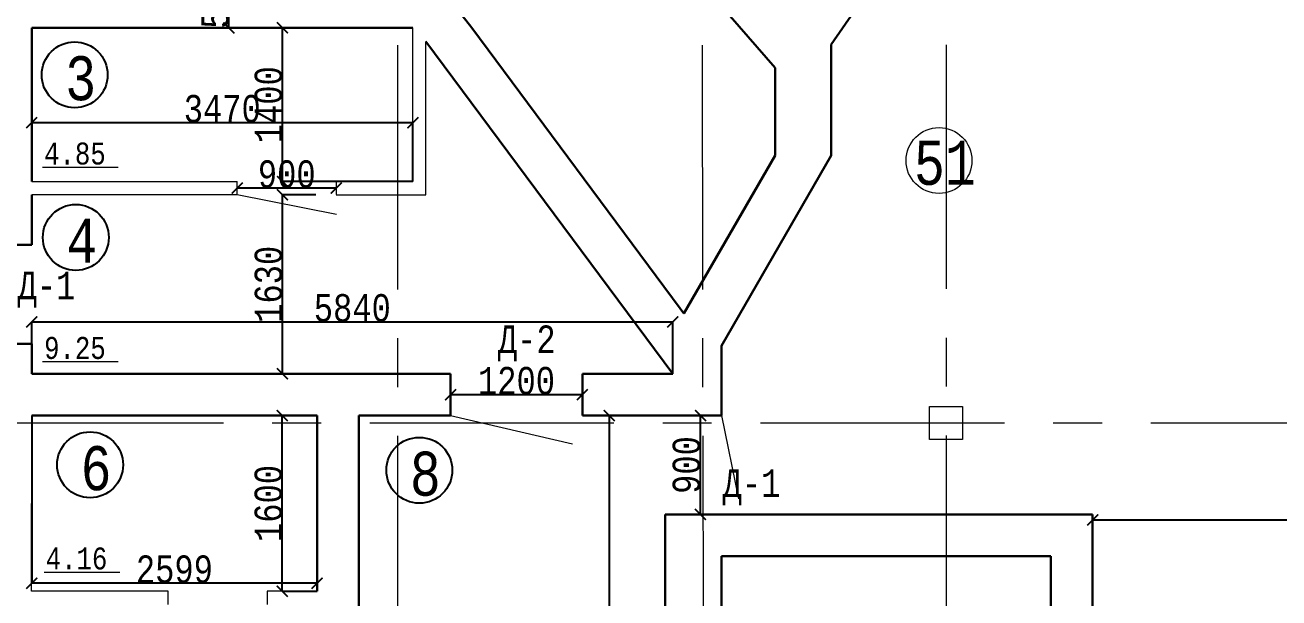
# Model space of a CAD drawing. Header units: millimetres. Extents: x -689206 to 4969298, y -1019800 to 703299.
# Drawn here: x 129839 to 141256, y -719719 to -714504 of the extents above; entities that cross this region are included whole.
import ezdxf

# ---------------------------------------------------------------- set-up
doc = ezdxf.new("R2010")
doc.units = ezdxf.units.MM
doc.linetypes.add('JIS_02_4.0', pattern=[5.5, 4, -1.5])
doc.linetypes.add('осеваяX2', pattern=[101.6, 63.5, -12.7, 12.7, -12.7])
for name, color, linetype, lineweight in [('несущие', 7, 'Continuous', 30), ('РАЗМЕРЫ', 7, 'Continuous', 9), ('сваи', 7, 'JIS_02_4.0', 30), ('стены', 7, 'Continuous', 20)]:
    doc.layers.add(name, color=color, linetype=linetype, lineweight=lineweight)
doc.layers.add('четотам', color=7, linetype='Continuous')
doc.styles.add('Аннотативный', font='isocteur.ttf', dxfattribs={"width": 0.7, "height": 250})
doc.dimstyles.new('Аннотативный', dxfattribs={"dimscale": 0, "dimtxt": 250, "dimasz": 100, "dimexe": 1.25, "dimexo": 0.625, "dimtad": 1, "dimdec": 0, "dimtxsty": 'Аннотативный', "dimblk": 'ARCHTICK', "dimcen": 2.5, "dimadec": 0, "dimazin": 0, "dimtfac": 1, "dimtdec": 0, "dimtmove": 0, "dimatfit": 3, "dimfxl": 1, "dimarcsym": 0})

# ---------------------------------------------------------------- blocks, each defined once
blk = doc.blocks.new('_ArchTick')
at = {"color": 0, "linetype": 'ByBlock', "const_width": 0.15}
blk.add_lwpolyline([(-0.5, -0.5), (0.5, 0.5)], dxfattribs=at)
blk = doc.blocks.new('*D2532')
at = {"layer": 'Defpoints', "color": 0, "lineweight": 5, "transparency": 16777216}
for p in [(132181, -718059), (132499, -718059), (132499, -719659)]:
    blk.add_point(p, dxfattribs=at)
at = {"layer": 'стены', "color": 0, "lineweight": -2, "transparency": 16777216}
for p, q in [((132498, -718059), (132180, -718059)), ((132181, -719659), (132181, -718059)), ((132498, -719659), (132180, -719659))]:
    blk.add_line(p, q, dxfattribs=at)
at = {"layer": 'стены', "color": 0, "lineweight": -2, "transparency": 16777216, "xscale": 100, "yscale": 100, "zscale": 100}
for p, rotation in [((132181, -718059), 90), ((132181, -719659), 270)]:
    blk.add_blockref('_ArchTick', p, dxfattribs=dict(at, rotation=rotation))
at = {"layer": 'стены', "color": 0, "transparency": 16777216, "insert": (132056, -718859), "char_height": 250, "attachment_point": 5, "rotation": 90, "style": 'Аннотативный'}
blk.add_mtext('1600', dxfattribs=at)
blk = doc.blocks.new('*D2533')
at = {"layer": 'Defpoints', "color": 0, "lineweight": 5, "transparency": 16777216}
for p in [(129900, -718059), (132499, -718059), (129900, -719585)]:
    blk.add_point(p, dxfattribs=at)
at = {"layer": 'стены', "color": 0, "lineweight": -2, "transparency": 16777216}
for p, q in [((129900, -718060), (129900, -719586)), ((132499, -718060), (132499, -719586)), ((132499, -719585), (129900, -719585))]:
    blk.add_line(p, q, dxfattribs=at)
at = {"layer": 'стены', "color": 0, "lineweight": -2, "transparency": 16777216, "xscale": 100, "yscale": 100, "zscale": 100, "rotation": 180}
blk.add_blockref('_ArchTick', (129900, -719585), dxfattribs=at)
at = {"layer": 'стены', "color": 0, "lineweight": -2, "transparency": 16777216, "xscale": 100, "yscale": 100, "zscale": 100}
blk.add_blockref('_ArchTick', (132499, -719585), dxfattribs=at)
at = {"layer": 'стены', "color": 0, "transparency": 16777216, "insert": (131199, -719459), "char_height": 250, "attachment_point": 5, "style": 'Аннотативный'}
blk.add_mtext('2599', dxfattribs=at)
blk = doc.blocks.new('*D2621')
at = {"layer": 'Defpoints', "color": 0, "linetype": 'ByBlock', "lineweight": 5, "transparency": 16777216}
for p in [(131374, -714019), (131696, -714019), (131374, -714529)]:
    blk.add_point(p, dxfattribs=at)
at = {"layer": 'РАЗМЕРЫ', "color": 0, "linetype": 'ByBlock', "lineweight": -2, "transparency": 16777216}
for p, q in [((131375, -714019), (131698, -714019)), ((131696, -714529), (131696, -714019)), ((131375, -714529), (131698, -714529))]:
    blk.add_line(p, q, dxfattribs=at)
at = {"layer": 'РАЗМЕРЫ', "color": 0, "linetype": 'ByBlock', "lineweight": -2, "transparency": 16777216, "xscale": 100, "yscale": 100, "zscale": 100}
for p, rotation in [((131696, -714019), 90), ((131696, -714529), 270)]:
    blk.add_blockref('_ArchTick', p, dxfattribs=dict(at, rotation=rotation))
at = {"layer": 'РАЗМЕРЫ', "color": 0, "linetype": 'ByBlock', "lineweight": 20, "transparency": 16777216, "insert": (131571, -714274), "char_height": 250, "attachment_point": 5, "rotation": 90, "style": 'Аннотативный'}
blk.add_mtext('510', dxfattribs=at)
blk = doc.blocks.new('*D2623')
at = {"layer": 'Defpoints', "color": 0, "linetype": 'ByBlock', "lineweight": 5, "transparency": 16777216}
for p in [(129900, -715393), (129900, -715929), (133370, -715929)]:
    blk.add_point(p, dxfattribs=at)
at = {"layer": 'РАЗМЕРЫ', "color": 0, "linetype": 'ByBlock', "lineweight": -2, "transparency": 16777216}
for p, q in [((129900, -715928), (129900, -715391)), ((133370, -715393), (129900, -715393)), ((133370, -715928), (133370, -715391))]:
    blk.add_line(p, q, dxfattribs=at)
at = {"layer": 'РАЗМЕРЫ', "color": 0, "linetype": 'ByBlock', "lineweight": -2, "transparency": 16777216, "xscale": 100, "yscale": 100, "zscale": 100, "rotation": 180}
blk.add_blockref('_ArchTick', (129900, -715393), dxfattribs=at)
at = {"layer": 'РАЗМЕРЫ', "color": 0, "linetype": 'ByBlock', "lineweight": -2, "transparency": 16777216, "xscale": 100, "yscale": 100, "zscale": 100}
blk.add_blockref('_ArchTick', (133370, -715393), dxfattribs=at)
at = {"layer": 'РАЗМЕРЫ', "color": 0, "linetype": 'ByBlock', "lineweight": 5, "transparency": 16777216, "insert": (131635, -715267), "char_height": 250, "attachment_point": 5, "style": 'Аннотативный'}
blk.add_mtext('3470', dxfattribs=at)
blk = doc.blocks.new('*D2569')
at = {"layer": 'Defpoints', "color": 0, "linetype": 'ByBlock', "lineweight": 5, "transparency": 16777216}
for p in [(132183, -716049), (132487, -716049), (132487, -717679)]:
    blk.add_point(p, dxfattribs=at)
at = {"layer": 'РАЗМЕРЫ', "color": 0, "linetype": 'ByBlock', "lineweight": -2, "transparency": 16777216}
for p, q in [((132486, -716049), (132181, -716049)), ((132183, -717679), (132183, -716049)), ((132486, -717679), (132181, -717679))]:
    blk.add_line(p, q, dxfattribs=at)
at = {"layer": 'РАЗМЕРЫ', "color": 0, "linetype": 'ByBlock', "lineweight": -2, "transparency": 16777216, "xscale": 100, "yscale": 100, "zscale": 100}
for p, rotation in [((132183, -716049), 90), ((132183, -717679), 270)]:
    blk.add_blockref('_ArchTick', p, dxfattribs=dict(at, rotation=rotation))
at = {"layer": 'РАЗМЕРЫ', "color": 0, "linetype": 'ByBlock', "lineweight": 5, "transparency": 16777216, "insert": (132057, -716864), "char_height": 250, "attachment_point": 5, "rotation": 90, "style": 'Аннотативный'}
blk.add_mtext('1630', dxfattribs=at)
blk = doc.blocks.new('*D2570')
at = {"layer": 'Defpoints', "color": 0, "linetype": 'ByBlock', "lineweight": 5, "transparency": 16777216}
for p in [(135737, -717206), (129900, -717679), (135737, -717679)]:
    blk.add_point(p, dxfattribs=at)
at = {"layer": 'РАЗМЕРЫ', "color": 0, "linetype": 'ByBlock', "lineweight": -2, "transparency": 16777216}
for p, q in [((129900, -717678), (129900, -717204)), ((129900, -717206), (135737, -717206)), ((135737, -717678), (135737, -717204))]:
    blk.add_line(p, q, dxfattribs=at)
at = {"layer": 'РАЗМЕРЫ', "color": 0, "linetype": 'ByBlock', "lineweight": -2, "transparency": 16777216, "xscale": 100, "yscale": 100, "zscale": 100, "rotation": 180}
blk.add_blockref('_ArchTick', (129900, -717206), dxfattribs=at)
at = {"layer": 'РАЗМЕРЫ', "color": 0, "linetype": 'ByBlock', "lineweight": -2, "transparency": 16777216, "xscale": 100, "yscale": 100, "zscale": 100}
blk.add_blockref('_ArchTick', (135737, -717206), dxfattribs=at)
at = {"layer": 'РАЗМЕРЫ', "color": 0, "linetype": 'ByBlock', "lineweight": 5, "transparency": 16777216, "insert": (132819, -717080), "char_height": 250, "attachment_point": 5, "style": 'Аннотативный'}
blk.add_mtext('5840', dxfattribs=at)
blk = doc.blocks.new('*D2643')
at = {"layer": 'Defpoints', "color": 0, "linetype": 'ByBlock', "lineweight": 5, "transparency": 16777216}
for p in [(133714, -717869), (133714, -717869), (134914, -717869)]:
    blk.add_point(p, dxfattribs=at)
at = {"layer": 'РАЗМЕРЫ', "color": 0, "linetype": 'ByBlock', "lineweight": -2, "transparency": 16777216}
for p, q in [((133714, -717868), (133714, -717868)), ((134914, -717869), (133714, -717869)), ((134914, -717868), (134914, -717868))]:
    blk.add_line(p, q, dxfattribs=at)
at = {"layer": 'РАЗМЕРЫ', "color": 0, "linetype": 'ByBlock', "lineweight": -2, "transparency": 16777216, "xscale": 100, "yscale": 100, "zscale": 100, "rotation": 180}
blk.add_blockref('_ArchTick', (133714, -717869), dxfattribs=at)
at = {"layer": 'РАЗМЕРЫ', "color": 0, "linetype": 'ByBlock', "lineweight": -2, "transparency": 16777216, "xscale": 100, "yscale": 100, "zscale": 100}
blk.add_blockref('_ArchTick', (134914, -717869), dxfattribs=at)
at = {"layer": 'РАЗМЕРЫ', "color": 0, "linetype": 'ByBlock', "lineweight": 5, "transparency": 16777216, "insert": (134314, -717743), "char_height": 250, "attachment_point": 5, "style": 'Аннотативный'}
blk.add_mtext('1200', dxfattribs=at)
blk = doc.blocks.new('*D2645')
at = {"layer": 'Defpoints', "color": 0, "linetype": 'ByBlock', "lineweight": 5, "transparency": 16777216}
for p in [(135989, -718059), (135989, -718059), (135989, -718959)]:
    blk.add_point(p, dxfattribs=at)
at = {"layer": 'РАЗМЕРЫ', "color": 0, "linetype": 'ByBlock', "lineweight": -2, "transparency": 16777216}
for p, q in [((135989, -718959), (135989, -718059)), ((135990, -718059), (135990, -718059)), ((135990, -718959), (135990, -718959))]:
    blk.add_line(p, q, dxfattribs=at)
at = {"layer": 'РАЗМЕРЫ', "color": 0, "linetype": 'ByBlock', "lineweight": -2, "transparency": 16777216, "xscale": 100, "yscale": 100, "zscale": 100}
for p, rotation in [((135989, -718059), 90), ((135989, -718959), 270)]:
    blk.add_blockref('_ArchTick', p, dxfattribs=dict(at, rotation=rotation))
at = {"layer": 'РАЗМЕРЫ', "color": 0, "linetype": 'ByBlock', "lineweight": 5, "transparency": 16777216, "insert": (135863, -718509), "char_height": 250, "attachment_point": 5, "rotation": 90, "style": 'Аннотативный'}
blk.add_mtext('900', dxfattribs=at)
blk = doc.blocks.new('*D2650')
at = {"layer": 'Defpoints', "color": 0, "linetype": 'ByBlock', "lineweight": 5, "transparency": 16777216}
for p in [(135357, -718059), (135158, -726039), (135357, -726039)]:
    blk.add_point(p, dxfattribs=at)
at = {"layer": 'РАЗМЕРЫ', "color": 0, "linetype": 'ByBlock', "lineweight": -2, "transparency": 16777216}
for p, q in [((135356, -718059), (135157, -718059)), ((135158, -718059), (135158, -726039)), ((135356, -726039), (135157, -726039))]:
    blk.add_line(p, q, dxfattribs=at)
at = {"layer": 'РАЗМЕРЫ', "color": 0, "linetype": 'ByBlock', "lineweight": -2, "transparency": 16777216, "xscale": 100, "yscale": 100, "zscale": 100}
for p, rotation in [((135158, -718059), 90), ((135158, -726039), 270)]:
    blk.add_blockref('_ArchTick', p, dxfattribs=dict(at, rotation=rotation))
at = {"layer": 'РАЗМЕРЫ', "color": 0, "linetype": 'ByBlock', "lineweight": 5, "transparency": 16777216, "insert": (135032, -722049), "char_height": 250, "attachment_point": 5, "rotation": 90, "style": 'Аннотативный'}
blk.add_mtext('7980', dxfattribs=at)
blk = doc.blocks.new('*D2652')
at = {"layer": 'Defpoints', "color": 0, "linetype": 'ByBlock', "lineweight": 5, "transparency": 16777216}
for p in [(132183, -714529), (133370, -714529), (133370, -715929)]:
    blk.add_point(p, dxfattribs=at)
at = {"layer": 'РАЗМЕРЫ', "color": 0, "linetype": 'ByBlock', "lineweight": -2, "transparency": 16777216}
for p, q in [((133369, -714529), (132181, -714529)), ((132183, -715929), (132183, -714529)), ((133369, -715929), (132181, -715929))]:
    blk.add_line(p, q, dxfattribs=at)
at = {"layer": 'РАЗМЕРЫ', "color": 0, "linetype": 'ByBlock', "lineweight": -2, "transparency": 16777216, "xscale": 100, "yscale": 100, "zscale": 100}
for p, rotation in [((132183, -714529), 90), ((132183, -715929), 270)]:
    blk.add_blockref('_ArchTick', p, dxfattribs=dict(at, rotation=rotation))
at = {"layer": 'РАЗМЕРЫ', "color": 0, "linetype": 'ByBlock', "lineweight": 5, "transparency": 16777216, "insert": (132057, -715229), "char_height": 250, "attachment_point": 5, "rotation": 90, "style": 'Аннотативный'}
blk.add_mtext('1400', dxfattribs=at)
blk = doc.blocks.new('*D2653')
at = {"layer": 'Defpoints', "color": 0, "linetype": 'ByBlock', "lineweight": 5, "transparency": 16777216}
for p in [(131772, -715988), (131772, -715988), (132672, -715988)]:
    blk.add_point(p, dxfattribs=at)
at = {"layer": 'РАЗМЕРЫ', "color": 0, "linetype": 'ByBlock', "lineweight": -2, "transparency": 16777216}
for p, q in [((131772, -715987), (131772, -715986)), ((132672, -715988), (131772, -715988)), ((132672, -715987), (132672, -715986))]:
    blk.add_line(p, q, dxfattribs=at)
at = {"layer": 'РАЗМЕРЫ', "color": 0, "linetype": 'ByBlock', "lineweight": -2, "transparency": 16777216, "xscale": 100, "yscale": 100, "zscale": 100, "rotation": 180}
blk.add_blockref('_ArchTick', (131772, -715988), dxfattribs=at)
at = {"layer": 'РАЗМЕРЫ', "color": 0, "linetype": 'ByBlock', "lineweight": -2, "transparency": 16777216, "xscale": 100, "yscale": 100, "zscale": 100}
blk.add_blockref('_ArchTick', (132672, -715988), dxfattribs=at)
at = {"layer": 'РАЗМЕРЫ', "color": 0, "linetype": 'ByBlock', "lineweight": 5, "transparency": 16777216, "insert": (132222, -715862), "char_height": 250, "attachment_point": 5, "style": 'Аннотативный'}
blk.add_mtext('900', dxfattribs=at)
blk = doc.blocks.new('*D2672')
at = {"layer": 'Defpoints', "color": 0, "linetype": 'ByBlock', "lineweight": 5, "transparency": 16777216}
for p in [(139560, -719009), (155829, -719009), (155829, -719009)]:
    blk.add_point(p, dxfattribs=at)
at = {"layer": 'РАЗМЕРЫ', "color": 0, "linetype": 'ByBlock', "lineweight": -2, "transparency": 16777216}
for p, q in [((139560, -719009), (155829, -719009)), ((139560, -719010), (139560, -719010)), ((155829, -719010), (155829, -719010))]:
    blk.add_line(p, q, dxfattribs=at)
at = {"layer": 'РАЗМЕРЫ', "color": 0, "linetype": 'ByBlock', "lineweight": -2, "transparency": 16777216, "xscale": 100, "yscale": 100, "zscale": 100, "rotation": 180}
blk.add_blockref('_ArchTick', (139560, -719009), dxfattribs=at)
at = {"layer": 'РАЗМЕРЫ', "color": 0, "linetype": 'ByBlock', "lineweight": -2, "transparency": 16777216, "xscale": 100, "yscale": 100, "zscale": 100}
blk.add_blockref('_ArchTick', (155829, -719009), dxfattribs=at)
at = {"layer": 'РАЗМЕРЫ', "color": 0, "linetype": 'ByBlock', "lineweight": 20, "transparency": 16777216, "insert": (147694, -718883), "char_height": 250, "attachment_point": 5, "style": 'Аннотативный'}
blk.add_mtext('16270', dxfattribs=at)
blk = doc.blocks.new('*D2703')
at = {"layer": 'Defpoints', "color": 0, "linetype": 'ByBlock', "lineweight": 5, "ltscale": 35, "transparency": 16777216}
for p in [(132879, -718959), (135669, -718959), (132879, -721318)]:
    blk.add_point(p, dxfattribs=at)
at = {"layer": 'РАЗМЕРЫ', "color": 0, "linetype": 'ByBlock', "lineweight": -2, "ltscale": 35, "transparency": 16777216}
for p, q in [((132879, -718960), (132879, -721319)), ((135669, -718960), (135669, -721319)), ((135669, -721318), (132879, -721318))]:
    blk.add_line(p, q, dxfattribs=at)
at = {"layer": 'РАЗМЕРЫ', "color": 0, "linetype": 'ByBlock', "lineweight": -2, "ltscale": 35, "transparency": 16777216, "xscale": 100, "yscale": 100, "zscale": 100, "rotation": 180}
blk.add_blockref('_ArchTick', (132879, -721318), dxfattribs=at)
at = {"layer": 'РАЗМЕРЫ', "color": 0, "linetype": 'ByBlock', "lineweight": -2, "ltscale": 35, "transparency": 16777216, "xscale": 100, "yscale": 100, "zscale": 100}
blk.add_blockref('_ArchTick', (135669, -721318), dxfattribs=at)
at = {"layer": 'РАЗМЕРЫ', "color": 0, "linetype": 'ByBlock', "lineweight": 5, "ltscale": 35, "transparency": 16777216, "insert": (134274, -721192), "char_height": 250, "attachment_point": 5, "style": 'Аннотативный'}
blk.add_mtext('2790', dxfattribs=at)

msp = doc.modelspace()

# ---------------------------------------------------------------- linework, layer by layer
at = {"layer": 'несущие', "color": 0}
for p, q in [((133906.2, -714528.9), (133511.7, -714021.3)), ((135804.3, -717082.8), (133906.2, -714528.9)), ((129899.7, -714811.7), (129899.7, -714611.7)), ((135737.4, -717678.9), (133489.7, -714654.7)), ((135839.1, -717129.5), (135872.2, -717072.2)), ((135804.3, -717082.8), (135839.1, -717129.5))]:
    msp.add_line(p, q, dxfattribs=at)
at = {"layer": 'РАЗМЕРЫ', "linetype": 'осеваяX2', "lineweight": 5, "ltscale": 35}
for p, q in [((135981.2, -700463.5), (136061.2, -750301.3)), ((138225.2, -700459.9), (138225.2, -750301.3)), ((181429.1, -718126.9), (114376.4, -718126.9))]:
    msp.add_line(p, q, dxfattribs=at)
at = {"layer": 'РАЗМЕРЫ', "linetype": 'ByBlock', "lineweight": 20}
for p, q in [((129899.7, -714528.9), (129899.7, -715928.9)), ((133369.7, -715928.9), (133369.7, -714528.9)), ((133489.7, -716048.9), (133489.7, -714654.7)), ((129899.7, -715928.9), (131771.6, -715928.9)), ((129899.7, -715928.9), (131771.6, -715928.9)), ((131771.6, -716047.6), (131771.6, -715927.6)), ((132671.6, -715927.6), (132671.6, -716047.6)), ((132671.6, -715928.9), (133369.7, -715928.9)), ((129899.7, -716047.6), (131771.6, -716047.6)), ((132671.6, -716048.9), (133489.7, -716048.9))]:
    msp.add_line(p, q, dxfattribs=at)
at = {"layer": 'РАЗМЕРЫ'}
for p, q in [((129998.4, -715797.2), (130687.7, -715797.2)), ((129998.4, -717567.4), (130687.7, -717567.4)), ((130013, -719483.7), (130702.3, -719483.7))]:
    msp.add_line(p, q, dxfattribs=at)
at = {"layer": 'РАЗМЕРЫ', "linetype": 'ByBlock', "lineweight": 9}
for p, q in [((131771.6, -716047.6), (132675, -716225.6)), ((133714.1, -718058.9), (134825, -718315.5)), ((136179.1, -718058.9), (136336.8, -718815.4))]:
    msp.add_line(p, q, dxfattribs=at)
at = {"layer": 'РАЗМЕРЫ', "linetype": 'ByBlock', "lineweight": 30}
for p, q in [((129899.7, -716504.9), (129389.7, -716504.9)), ((129899.7, -717404.9), (129389.7, -717404.9)), ((133714.1, -718058.9), (133714.1, -717678.9)), ((134914.1, -718058.9), (134914.1, -717678.9)), ((135799.1, -718058.9), (136179.1, -718058.9)), ((135799.1, -718959.4), (136179.1, -718959.4)), ((139560, -725088.9), (139560, -719008.9)), ((136179.1, -724708.9), (136179.1, -719339.4)), ((139180, -719339.4), (139180, -724708.9))]:
    msp.add_line(p, q, dxfattribs=at)
at = {"layer": 'РАЗМЕРЫ', "linetype": 'ByBlock', "lineweight": 30, "ltscale": 35}
for p, q in [((135669.1, -725138.9), (135669.1, -718959.4)), ((135669.1, -718959.4), (135799.1, -718959.4))]:
    msp.add_line(p, q, dxfattribs=at)
at = {"layer": 'сваи', "linetype": 'ByBlock', "lineweight": 30, "ltscale": 35}
for p, q in [((135799.1, -718959.4), (139560, -718959.4)), ((139560, -718959.4), (139560, -719008.9)), ((136179.1, -719339.4), (139180, -719339.4))]:
    msp.add_line(p, q, dxfattribs=at)
at = {"layer": 'стены', "linetype": 'осеваяX2', "lineweight": 5, "ltscale": 35}
msp.add_line((133229.1, -700463.5), (133229.1, -750301.3), dxfattribs=at)
at = {"layer": 'стены', "lineweight": 30}
for p, q in [((132919.1, -710586.4), (136669.1, -714891.8)), ((137634.2, -714022.6), (137179.1, -714682.1)), ((129899.7, -714528.9), (133369.7, -714528.9)), ((129899.7, -714528.9), (129899.7, -714811.7)), ((137179.1, -714891.8), (137179.1, -714682.1)), ((129899.7, -714811.7), (129899.7, -715928.9)), ((136669.1, -714891.8), (136669.1, -715691.8)), ((137179.1, -715691.8), (137179.1, -714891.8)), ((136669.1, -715691.8), (135872.2, -717072.2)), ((136179.1, -717423.9), (137179.1, -715691.8)), ((129899.7, -716048.9), (129899.7, -716504.9)), ((129899.7, -717404.9), (129899.7, -717678.9)), ((136179.1, -717678.9), (136179.1, -717423.9)), ((133714.1, -717678.9), (129899.7, -717678.9)), ((135737.4, -717678.9), (134914.1, -717678.9)), ((136179.1, -717678.9), (136179.1, -718058.9)), ((132499.1, -718058.9), (129899.7, -718058.9)), ((132499.1, -719658.9), (132499.1, -718058.9)), ((132499.1, -718058.9), (132499.1, -719658.9)), ((133714.1, -718058.9), (132879.1, -718058.9)), ((132879.1, -720358.9), (132879.1, -718058.9)), ((135799.1, -718058.9), (134914.1, -718058.9))]:
    msp.add_line(p, q, dxfattribs=at)
at = {"layer": 'стены'}
for p, q in [((136669.1, -715691.8), (136169.1, -716557.9)), ((137179.1, -715691.8), (136679.1, -716557.9)), ((129899.1, -719658.9), (129899.7, -718058.9)), ((129899.7, -718438.9), (129899.1, -718438.9)), ((129899.7, -718438.9), (129899.1, -718438.9)), ((131143.7, -719658.9), (129899.1, -719658.9)), ((131143.7, -719658.9), (130769.7, -719658.9)), ((131143.7, -719778.9), (131143.7, -719658.9)), ((132499.1, -719658.9), (132043.7, -719658.9)), ((132499.1, -719658.9), (132043.7, -719658.9)), ((132043.7, -719658.9), (132043.7, -719778.9))]:
    msp.add_line(p, q, dxfattribs=at)
msp.add_lwpolyline([(138075.2, -717976.9), (138375.2, -717976.9), (138375.2, -718276.9), (138075.2, -718276.9)], close=True, dxfattribs=at)
at = {"layer": 'четотам'}
for centre in [(130291.1, -714957), (130301.1, -716437), (130431.1, -718507), (133429.1, -718557)]:
    msp.add_circle(centre, 300, dxfattribs=at)
at = {"layer": 'четотам', "lineweight": 13}
msp.add_circle((138161.1, -715736.9), 300, dxfattribs=at)

# ---------------------------------------------------------------- texts
at = {"layer": 'РАЗМЕРЫ', "lineweight": 20, "ltscale": 150, "attachment_point": 1, "style": 'Аннотативный'}
for s, insert, char_height, width in [('3', (130205.2, -714787.2), 401.1, 1460), ('4', (130215.2, -716267.2), 401.1, 1460), ('Д-1', (129771.1, -716749.4), 250, 922.913), ('Д-2', (134144.2, -717238.7), 250, 922.913), ('6', (130345.2, -718337.2), 401.1, 1460), ('8', (133343.3, -718387.2), 401.1, 1460), ('Д-1', (136191.1, -718549.4), 250, 922.913)]:
    msp.add_mtext(s, dxfattribs=dict(at, insert=insert, char_height=char_height, width=width))
at = {"layer": 'РАЗМЕРЫ', "char_height": 200, "width": 656.117, "attachment_point": 1, "style": 'Аннотативный'}
for s, insert in [('4.85', (130012.6, -715573.2)), ('9.25', (130012.6, -717343.3)), ('4.16', (130027.1, -719259.6))]:
    msp.add_mtext(s, dxfattribs=dict(at, insert=insert))
at = {"layer": 'РАЗМЕРЫ', "lineweight": 13, "ltscale": 150, "insert": (137933.1, -715557), "char_height": 401.1, "width": 1460, "attachment_point": 1, "style": 'Аннотативный'}
msp.add_mtext('51', dxfattribs=at)

# ---------------------------------------------------------------- dimensions: what is measured, and where the dimension line sits
at = {"layer": 'РАЗМЕРЫ', "linetype": 'ByBlock', "lineweight": 20}
dim = msp.add_linear_dim(base=(131696.3, -714018.9), p1=(131374.4, -714528.9), p2=(131374.4, -714018.9), angle=90, dimstyle='Аннотативный', dxfattribs=at)
dim.commit()
dim.dimension.update_dxf_attribs({"geometry": '*D2621', "text_midpoint": (131570.6, -714273.9)})
at = {"layer": 'РАЗМЕРЫ', "linetype": 'ByBlock', "lineweight": 5}
for base, p1, p2, picture, middle in [((132182.6, -714528.9), (133369.7, -715928.9), (133369.7, -714528.9), '*D2652', (132057, -715228.9)), ((132182.6, -716048.9), (132486.8, -717678.9), (132486.8, -716048.9), '*D2569', (132057, -716863.9)), ((135157.9, -726038.9), (135356.6, -718058.9), (135356.6, -726038.9), '*D2650', (135032.3, -722048.9))]:
    dim = msp.add_linear_dim(base=base, p1=p1, p2=p2, angle=90, dimstyle='Аннотативный', dxfattribs=at)
    dim.commit()
    dim.dimension.update_dxf_attribs({"geometry": picture, "text_midpoint": middle})
for base, p1, p2, picture, middle in [((129899.7, -715392.7), (133369.7, -715928.9), (129899.7, -715928.9), '*D2623', (131634.7, -715267)), ((131771.6, -715987.6), (132671.6, -715987.6), (131771.6, -715987.6), '*D2653', (132221.6, -715862))]:
    dim = msp.add_linear_dim(base=base, p1=p1, p2=p2, dimstyle='Аннотативный', dxfattribs=at)
    dim.commit()
    dim.dimension.update_dxf_attribs({"geometry": picture, "text_midpoint": middle})
dim = msp.add_linear_dim(base=(135737.4, -717205.7), p1=(129899.7, -717678.9), p2=(135737.4, -717678.9), text='5840', dimstyle='Аннотативный', dxfattribs=at)
dim.commit()
dim.dimension.update_dxf_attribs({"geometry": '*D2570', "text_midpoint": (132818.6, -717080.1)})
for p1, p2, picture, middle in [((134914.1, -717868.9), (133714.1, -717868.9), '*D2643', (134314.1, -717743.3)), ((135989.0777, -718959.3775), (135989.0777, -718058.8985), '*D2645', (135863.4527, -718509.138))]:
    dim = msp.add_aligned_dim(p1=p1, p2=p2, distance=0, dimstyle='Аннотативный', dxfattribs=at)
    dim.commit()
    dim.dimension.update_dxf_attribs({"geometry": picture, "text_midpoint": middle})
at = {"layer": 'РАЗМЕРЫ', "linetype": 'ByBlock', "lineweight": 20}
dim = msp.add_linear_dim(base=(155828.9, -719008.9), p1=(139560, -719008.9), p2=(155828.9, -719008.9), text='16270', dimstyle='Аннотативный', dxfattribs=at)
dim.commit()
dim.dimension.update_dxf_attribs({"geometry": '*D2672', "text_midpoint": (147694.4, -718883.3)})
at = {"layer": 'РАЗМЕРЫ', "linetype": 'ByBlock', "lineweight": 5, "ltscale": 35}
dim = msp.add_aligned_dim(p1=(135669.1, -718959.4), p2=(132879.1, -718959.4), distance=2358.3, dimstyle='Аннотативный', dxfattribs=at)
dim.commit()
dim.dimension.update_dxf_attribs({"geometry": '*D2703', "text_midpoint": (134274.1, -721192)})
at = {"layer": 'стены'}
dim = msp.add_linear_dim(base=(129899.7, -719585.1), p1=(132499.1, -718058.9), p2=(129899.7, -718058.9), angle=180, dimstyle='Аннотативный', dxfattribs=at)
dim.commit()
dim.dimension.update_dxf_attribs({"geometry": '*D2533', "text_midpoint": (131199.4, -719585.1), "dimtype": 161})
dim = msp.add_aligned_dim(p1=(132499.1, -719658.9), p2=(132499.1, -718058.9), distance=317.7, dimstyle='Аннотативный', dxfattribs=at)
dim.commit()
dim.dimension.update_dxf_attribs({"geometry": '*D2532', "text_midpoint": (132055.7, -718858.9)})

doc.saveas('drawing.dxf')
